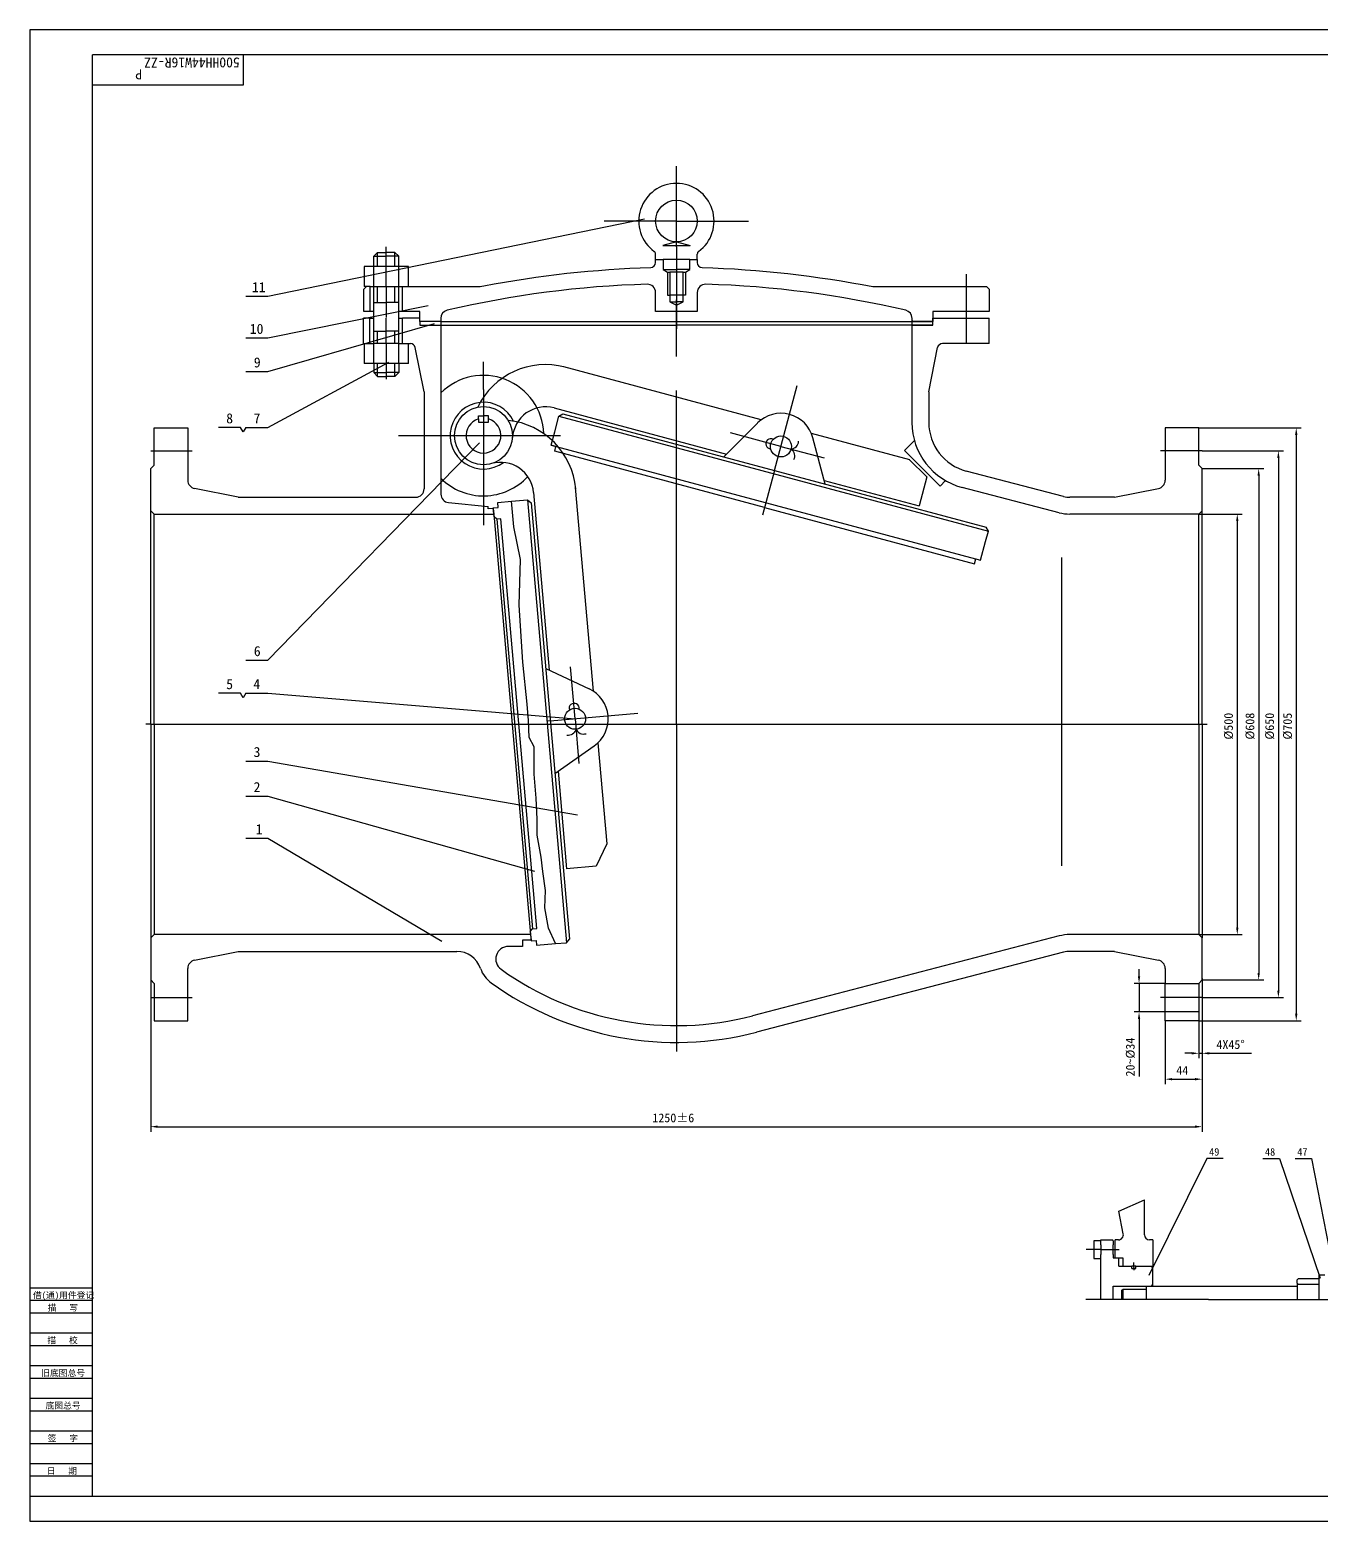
# Model space of a CAD drawing. Header units: metres. Extents: x 0 to 841, y 0 to 594.
# Drawn here: x 0 to 514, y 0 to 594 of the extents above; entities that cross this region are included whole.
import ezdxf

# ---------------------------------------------------------------- set-up
doc = ezdxf.new("R2010")
doc.units = ezdxf.units.M
for name, color, linetype in [('B', 3, 'Continuous'), ('C', 6, 'Continuous'), ('D', 1, 'Continuous'), ('FL', 5, 'Continuous'), ('HA', 5, 'Continuous'), ('T', 7, 'Continuous'), ('TL', 4, 'Continuous')]:
    doc.layers.add(name, color=color, linetype=linetype)

# ---------------------------------------------------------------- blocks, each defined once
blk = doc.blocks.new('TUKUN1')
at = {"layer": 'FL'}
for p, q in [((841, 594), (0, 594)), ((0, 594), (0, 0)), ((0, 83), (25, 83)), ((0, 75), (25, 75)), ((0, 70), (25, 70)), ((0, 62), (25, 62)), ((0, 57), (25, 57)), ((0, 49), (25, 49)), ((0, 44), (25, 44)), ((0, 36), (25, 36)), ((0, 31), (25, 31)), ((0, 23), (25, 23)), ((0, 18), (25, 18)), ((0, 0), (841, 0))]:
    blk.add_line(p, q, dxfattribs=at)
at = {"layer": 'TL'}
for p, q in [((831, 584), (25, 584)), ((25, 10), (25, 584)), ((85, 584), (85, 572)), ((85, 572), (25, 572)), ((0, 93), (25, 93)), ((0, 88), (25, 88)), ((0, 10), (831, 10))]:
    blk.add_line(p, q, dxfattribs=at)
at = {"layer": 'T'}
for s, p in [('借(通)用件登记', (1.26, 88.76)), ('描   写', (7.09, 83.76)), ('描   校', (6.98, 70.76)), ('旧底图总号', (4.52, 57.76)), ('底图总号', (6.25, 44.76)), ('签   字', (7.1, 31.76)), ('日   期', (6.72, 18.76))]:
    blk.add_text(s, height=2.5, dxfattribs=at).set_placement(p)

msp = doc.modelspace()

# ---------------------------------------------------------------- linework, layer by layer
for p, q in [((351.82, 477.79), (351.41, 478.2)), ((426.51, 106.09), (426.59, 106.17))]:
    msp.add_line(p, q)
at = {"layer": 'B'}
for p, q in [((291.33, 438.7), (212.71, 459.77)), ((208.83, 443.39), (277.43, 425.01)), ((209.06, 433.94), (210.72, 440.15)), ((210.72, 440.15), (381.78, 394.31)), ((212.35, 441.09), (380.84, 395.94)), ((276.35, 423.94), (289.82, 437.4)), ((207.64, 428.63), (378.69, 382.79)), ((311.25, 433.37), (350.33, 422.89)), ((316.83, 413.09), (311.9, 431.49)), ((350.27, 422.91), (357.23, 415.94)), ((357.23, 415.94), (354.16, 404.45)), ((316.44, 414.55), (354.16, 404.45)), ((380.67, 390.17), (381.78, 394.31)), ((381.78, 394.31), (380.84, 395.94))]:
    msp.add_line(p, q, dxfattribs=at)
for points in [[(292.65, 403.78), (209.04, 426.18), (209.56, 428.1), (207.63, 428.62), (209.06, 433.94)], [(292.65, 403.78), (376.25, 381.37), (376.76, 383.3), (378.69, 382.78), (380.67, 390.17)]]:
    msp.add_lwpolyline(points, dxfattribs=at)
for points in [[(303.19, 426.99, 0.37), (306.22, 430.17, 0.37)], [(303.19, 426.99, -0.37), (304.22, 422.72, -0.37)]]:
    msp.add_lwpolyline(points, format="xyb", dxfattribs=at)
msp.add_circle((299.15, 428.07), 4.18, dxfattribs=at)
for centre, radius, start, end in [((205.41, 430.64), 30.03, 75, 154.17), ((205.41, 430.64), 13.2, 75, 175.99), ((299.15, 428.07), 13.2, 15, 135), ((295.12, 429.15), 2, 61.15, 268.85)]:
    msp.add_arc(centre, radius, start, end, dxfattribs=at)
at = {"layer": 'C'}
for p, q in [((257.54, 531.19), (257.54, 539.66)), ((257.54, 507.55), (257.54, 531.19)), ((257.54, 517.85), (228.8, 517.85)), ((257.54, 517.85), (286.29, 517.85)), ((141.99, 502.65), (141.99, 507.63)), ((257.54, 507.55), (257.54, 474.89)), ((141.99, 494), (141.99, 502.65)), ((141.99, 491.72), (141.99, 494)), ((373.12, 490.48), (373.12, 496.74)), ((141.99, 491.72), (141.99, 479.37)), ((373.12, 469.04), (373.12, 490.48)), ((257.54, 463.85), (257.54, 486.5)), ((141.97, 469.04), (141.97, 479.09)), ((141.97, 469.04), (141.97, 457.21)), ((180.69, 450.69), (180.69, 461.78)), ((141.97, 457.21), (141.97, 454.88)), ((296.59, 418.51), (305.65, 452.29)), ((180.69, 450.69), (180.69, 412.97)), ((180.69, 445.56), (180.69, 396.71)), ((257.54, 317.39), (257.54, 450.37)), ((146.78, 432.37), (211.42, 432.37)), ((163.96, 432.37), (211.11, 432.37)), ((299.15, 428.07), (279.09, 433.45)), ((299.15, 428.07), (316.37, 423.46)), ((48.17, 426.27), (64.68, 426.27)), ((466.92, 426.27), (450.4, 426.27)), ((296.59, 418.51), (291.82, 400.68)), ((180.69, 412.97), (180.69, 406.03)), ((217.16, 319.58), (215.35, 340.28)), ((207.31, 318.72), (242.15, 321.77)), ((48.17, 317.39), (46.16, 317.39)), ((48.17, 317.39), (206.07, 317.39)), ((207.31, 318.72), (205.99, 318.6)), ((206.09, 317.39), (466.92, 317.39)), ((217.16, 319.58), (218.72, 301.83)), ((257.54, 317.39), (257.54, 193.63)), ((466.92, 317.39), (468.93, 317.39)), ((48.17, 208.52), (64.68, 208.52)), ((466.92, 208.52), (450.4, 208.52)), ((257.54, 193.63), (257.54, 187.11)), ((425.33, 108.15), (420.7, 108.15)), ((426.51, 108.15), (425.33, 108.15)), ((426.51, 108.15), (433.87, 108.15)), ((439.71, 101.05), (439.71, 103.03)), ((439.71, 101.05), (439.71, 99.97)), ((469.44, 88.35), (420.62, 88.35)), ((450.01, 88.35), (449.75, 88.35)), ((469.44, 88.35), (537.77, 88.35))]:
    msp.add_line(p, q, dxfattribs=at)
at = {"layer": 'D'}
for p, q in [((94.86, 487.9), (244.81, 518.68)), ((86.06, 487.9), (94.86, 487.9)), ((94.86, 471.3), (158.72, 484.26)), ((94.86, 457.94), (161.18, 476.97)), ((86.06, 471.3), (94.86, 471.3)), ((86.06, 457.94), (94.86, 457.94)), ((94.86, 435.66), (143.04, 461.58)), ((83.94, 435.66), (75.14, 435.66)), ((85, 433.83), (83.94, 435.66)), ((86.06, 435.66), (85, 433.83)), ((86.06, 435.66), (94.86, 435.66)), ((465.58, 435.48), (506.41, 435.48)), ((94.86, 342.96), (179.15, 429.44)), ((504.41, 432.68), (504.41, 202.1)), ((466.92, 426.27), (499.28, 426.27)), ((497.28, 423.47), (497.28, 211.32)), ((466.92, 419.23), (491.44, 419.23)), ((489.44, 416.43), (489.44, 218.35)), ((465.58, 401.14), (482.91, 401.14)), ((480.91, 398.34), (480.91, 236.44)), ((86.06, 342.96), (94.86, 342.96)), ((83.94, 329.8), (75.14, 329.8)), ((85, 327.97), (83.94, 329.8)), ((86.06, 329.8), (85, 327.97)), ((86.06, 329.8), (94.86, 329.8)), ((94.86, 329.8), (217.17, 319.56)), ((86.06, 302.77), (94.86, 302.77)), ((94.86, 302.77), (218.11, 281.33)), ((86.06, 288.8), (94.86, 288.8)), ((94.86, 288.8), (201.05, 258.96)), ((86.06, 272.01), (94.86, 272.01)), ((94.86, 272.01), (164.05, 231)), ((465.58, 233.64), (482.91, 233.64)), ((441.79, 217.01), (441.79, 219.81)), ((48.17, 215.55), (48.17, 173.83)), ((452.18, 214.21), (439.79, 214.21)), ((441.79, 214.21), (441.79, 202.82)), ((466.92, 216.19), (466.92, 184.35)), ((466.92, 215.55), (491.44, 215.55)), ((466.92, 208.52), (499.28, 208.52)), ((452.5, 202.82), (439.79, 202.82)), ((441.79, 200.02), (441.79, 197.22)), ((441.79, 197.22), (441.79, 177.13)), ((452.18, 199.3), (452.18, 174.04)), ((465.58, 199.3), (506.41, 199.3)), ((465.58, 199.3), (465.58, 184.35)), ((462.78, 186.35), (459.98, 186.35)), ((465.58, 186.35), (466.92, 186.35)), ((466.92, 184.35), (466.92, 174.04)), ((469.72, 186.35), (472.52, 186.35)), ((472.52, 186.35), (486.61, 186.35)), ((48.17, 173.83), (48.17, 155.13)), ((454.98, 176.04), (464.12, 176.04)), ((466.92, 174.04), (466.92, 155.13)), ((50.97, 157.13), (464.12, 157.13)), ((468.76, 144.4), (445.65, 97.79)), ((475.36, 144.4), (468.76, 144.4)), ((491.07, 144.4), (497.67, 144.4)), ((497.67, 144.4), (513.99, 96.74)), ((503.94, 144.4), (510.54, 144.4)), ((510.54, 144.4), (519.98, 95.6))]:
    msp.add_line(p, q, dxfattribs=at)
for points in [[(503.94, 432.68), (504.87, 432.68), (504.41, 435.48)], [(496.82, 423.47), (497.75, 423.47), (497.28, 426.27)], [(488.98, 416.43), (489.91, 416.43), (489.44, 419.23)], [(480.44, 398.34), (481.38, 398.34), (480.91, 401.14)], [(480.44, 236.44), (481.38, 236.44), (480.91, 233.64)], [(441.32, 217.01), (442.25, 217.01), (441.79, 214.21)], [(488.98, 218.35), (489.91, 218.35), (489.44, 215.55)], [(496.82, 211.32), (497.75, 211.32), (497.28, 208.52)], [(441.32, 200.02), (442.25, 200.02), (441.79, 202.82)], [(503.94, 202.1), (504.87, 202.1), (504.41, 199.3)], [(462.78, 186.82), (462.78, 185.89), (465.58, 186.35)], [(469.72, 186.82), (469.72, 185.89), (466.92, 186.35)], [(454.98, 176.5), (454.98, 175.57), (452.18, 176.04)], [(464.12, 176.5), (464.12, 175.57), (466.92, 176.04)], [(50.97, 157.6), (50.97, 156.66), (48.17, 157.13)], [(464.12, 157.6), (464.12, 156.66), (466.92, 157.13)]]:
    msp.add_solid(points, dxfattribs=at)
at = {"layer": 'FL'}
for p, q in [((138.53, 499.72), (138.53, 505.36)), ((145.41, 499.72), (145.41, 505.36)), ((138.53, 485.44), (138.53, 491.72)), ((145.41, 485.44), (145.41, 491.72)), ((138.53, 469.04), (138.53, 474.01)), ((145.41, 469.04), (145.41, 474.01)), ((138.53, 455.96), (138.53, 461.04)), ((145.41, 455.96), (145.41, 461.04))]:
    msp.add_line(p, q, dxfattribs=at)
for points in [[(198.63, 318.97), (198.03, 325.42), (196.31, 342.14), (194.86, 364.84), (195.43, 382.98), (192.84, 396.02), (191.86, 406.25)], [(209.42, 230.02), (206.63, 236.16), (205.13, 244.28), (205.37, 251.15), (204.38, 258.77), (203.63, 264.42), (202.13, 273.27), (202.13, 279.65), (201.64, 288.01), (200.88, 297.59), (200.88, 308.4), (198.89, 312.09), (198.63, 318.97)], [(209.42, 230.02), (206.63, 236.16), (205.13, 244.28), (205.37, 251.15), (204.38, 258.77), (203.63, 264.42), (202.13, 273.27), (202.13, 279.65), (201.64, 288.01), (200.88, 297.59), (200.88, 308.4), (198.89, 312.09), (198.63, 318.97)], [(433.74, 123.41), (443.97, 127.96)]]:
    msp.add_lwpolyline(points, dxfattribs=at)
at = {"layer": 'HA'}
for p, q in [((253.95, 497.52), (253.95, 488.29)), ((261.14, 497.52), (261.14, 488.29))]:
    msp.add_line(p, q, dxfattribs=at)
at = {"layer": 'TL'}
for p, q in [((138.53, 505.36), (137.03, 503.86)), ((138.53, 505.36), (141.99, 505.36)), ((145.41, 505.36), (141.95, 505.36)), ((145.41, 505.36), (146.91, 503.86)), ((257.54, 509.55), (252.09, 508.09)), ((252.09, 508.09), (263, 508.09)), ((257.54, 509.55), (263, 508.09)), ((150.79, 499.72), (133.19, 499.72)), ((133.19, 499.72), (133.19, 491.72)), ((137.03, 499.72), (137.03, 503.86)), ((137.03, 503.86), (141.99, 503.86)), ((137.03, 461.04), (137.03, 499.72)), ((146.91, 503.86), (141.95, 503.86)), ((146.91, 499.72), (146.91, 503.86)), ((146.91, 461.04), (146.91, 499.72)), ((150.79, 491.72), (150.79, 499.72)), ((249.25, 502.55), (249.25, 504.67)), ((262.85, 502.55), (252.24, 502.55)), ((265.83, 502.55), (265.83, 504.67)), ((252.24, 498.51), (257.54, 498.51)), ((260.2, 497.52), (254.89, 497.52)), ((262.85, 498.51), (257.54, 498.51)), ((134.05, 491.72), (133.06, 490.73)), ((133.06, 481.77), (133.06, 490.73)), ((135.53, 491.72), (133.19, 491.72)), ((135.53, 481.77), (135.53, 491.72)), ((135.53, 491.72), (148.44, 491.72)), ((253.95, 488.29), (254.89, 488.29)), ((260.2, 488.29), (254.89, 488.29)), ((261.14, 488.29), (260.2, 488.29)), ((135.53, 481.77), (133.06, 481.77)), ((137.03, 481.77), (135.53, 481.77)), ((137.03, 485.44), (141.99, 485.44)), ((146.91, 485.44), (141.95, 485.44)), ((148.44, 481.77), (146.91, 481.77)), ((254.89, 485.63), (257.54, 485.63)), ((260.2, 485.63), (257.54, 485.63)), ((132.92, 469.04), (132.92, 479.09)), ((135.44, 479.09), (132.92, 479.09)), ((135.44, 469.04), (135.44, 479.09)), ((135.44, 479.09), (137.03, 479.09)), ((146.91, 479.09), (148.49, 479.09)), ((148.49, 469.04), (148.49, 479.09)), ((155.35, 479.09), (148.49, 479.09)), ((155.37, 477.79), (155.37, 476.41)), ((155.37, 476.41), (163.74, 476.41)), ((163.64, 477.79), (359.72, 477.79)), ((163.74, 477.79), (163.74, 409.04)), ((163.74, 476.41), (257.54, 476.41)), ((351.34, 476.41), (257.54, 476.41)), ((351.34, 477.79), (351.34, 437.6)), ((359.72, 476.41), (351.34, 476.41)), ((359.7, 477.79), (351.41, 477.79)), ((359.7, 480.44), (359.7, 477.79)), ((359.72, 479.09), (382.16, 479.09)), ((382.16, 469.04), (382.16, 479.09)), ((137.03, 474.01), (141.97, 474.01)), ((146.91, 474.01), (141.97, 474.01)), ((132.92, 469.04), (136.94, 469.04)), ((133.17, 469.04), (133.17, 461.04)), ((146.99, 469.04), (136.94, 469.04)), ((146.99, 469.04), (151.56, 469.04)), ((150.77, 461.04), (150.77, 469.04)), ((157.04, 449.8), (153.52, 467.43)), ((358.04, 449.8), (361.57, 467.43)), ((382.16, 469.04), (363.53, 469.04)), ((150.77, 461.04), (133.17, 461.04)), ((137.03, 461.04), (137.03, 457.46)), ((138.53, 455.96), (137.03, 457.46)), ((137.03, 457.46), (141.97, 457.46)), ((146.91, 457.46), (141.97, 457.46)), ((145.41, 455.96), (146.91, 457.46)), ((146.91, 461.04), (146.91, 457.46)), ((138.53, 455.96), (141.97, 455.96)), ((145.41, 455.96), (141.97, 455.96)), ((157.04, 449.8), (157.04, 427.14)), ((358.04, 449.8), (358.04, 437.6)), ((178.71, 440.29), (180.69, 440.29)), ((178.71, 439.01), (178.71, 440.29)), ((182.67, 440.29), (180.69, 440.29)), ((182.67, 437.76), (182.67, 440.29)), ((210.72, 440.15), (212.35, 441.09)), ((210.72, 440.15), (212.35, 441.09)), ((49.51, 420.57), (49.51, 435.48)), ((49.51, 435.48), (62.91, 435.48)), ((62.91, 435.48), (62.91, 414.61)), ((178.71, 439.01), (178.71, 437.76)), ((178.71, 437.76), (182.67, 437.76)), ((452.18, 435.48), (452.18, 414.61)), ((465.58, 435.48), (452.18, 435.48)), ((465.58, 420.57), (465.58, 435.48)), ((157.04, 427.94), (157.04, 411.19)), ((348.38, 426.42), (352.34, 430.38)), ((362.52, 412.27), (348.38, 426.42)), ((48.17, 419.23), (49.51, 420.57)), ((48.17, 402.48), (48.17, 419.23)), ((411.72, 408.16), (373, 418.25)), ((466.92, 419.23), (465.58, 420.57)), ((466.92, 402.48), (466.92, 419.23)), ((83.01, 407.84), (65.6, 411.32)), ((224.48, 330.57), (217.39, 411.66)), ((362.52, 412.27), (364.71, 414.47)), ((410.03, 401.68), (371.31, 411.76)), ((432.08, 407.84), (449.49, 411.32)), ((83.01, 407.84), (153.69, 407.84)), ((166.76, 405.71), (182.5, 404.13)), ((182.58, 403.2), (182.5, 404.13)), ((191.86, 406.25), (198.27, 406.81)), ((198.27, 406.81), (199.71, 405.6)), ((198.27, 406.81), (213.7, 230.4)), ((198.27, 406.81), (199.71, 405.6)), ((199.71, 405.6), (214.91, 231.84)), ((200.67, 409.7), (206.86, 338.95)), ((432.08, 407.84), (414.24, 407.84)), ((48.17, 317.39), (48.17, 402.48)), ((49.51, 401.14), (48.17, 402.48)), ((49.51, 401.14), (184.78, 401.14)), ((49.51, 317.39), (49.51, 401.14)), ((184.59, 403.38), (182.58, 403.2)), ((184.59, 403.38), (184.78, 401.14)), ((184.68, 402.29), (184.71, 401.97)), ((184.78, 401.14), (199.44, 233.64)), ((185.96, 399.07), (200.24, 235.89)), ((465.58, 401.14), (414.24, 401.14)), ((465.58, 401.14), (466.92, 402.48)), ((465.58, 317.39), (465.58, 401.14)), ((466.92, 317.39), (466.92, 402.48)), ((410.9, 383.82), (410.9, 274.98)), ((205.48, 339.59), (222.74, 331.55)), ((48.17, 317.39), (48.17, 232.3)), ((49.51, 317.39), (49.51, 233.64)), ((465.58, 317.39), (465.58, 233.64)), ((466.92, 317.39), (466.92, 232.3)), ((226.28, 310.03), (229.8, 269.72)), ((209.13, 297.85), (224.74, 308.77)), ((210.38, 298.72), (213.78, 259.82)), ((410.9, 274.98), (410.9, 260.97)), ((229.8, 269.79), (225.63, 260.86)), ((225.63, 260.86), (213.78, 259.82)), ((49.51, 233.64), (48.17, 232.3)), ((48.17, 232.3), (48.17, 215.55)), ((199.44, 233.64), (49.51, 233.64)), ((199.33, 234.81), (200.23, 235.89)), ((199.44, 233.64), (199.63, 231.46)), ((200.23, 235.89), (201.88, 236.03)), ((213.7, 230.4), (214.91, 231.84)), ((410.03, 233.1), (287.79, 201.26)), ((465.58, 233.64), (414.24, 233.64)), ((466.92, 232.3), (465.58, 233.64)), ((466.92, 215.55), (466.92, 232.3)), ((65.6, 223.46), (83.01, 226.94)), ((83.01, 226.94), (170.03, 226.94)), ((196.24, 228.89), (190.59, 228.89)), ((196.24, 231.46), (196.24, 228.89)), ((199.63, 231.46), (196.24, 231.46)), ((209.42, 230.02), (213.7, 230.4)), ((411.72, 226.62), (289.48, 194.78)), ((432.08, 226.94), (414.24, 226.94)), ((432.08, 226.94), (449.49, 223.46)), ((62.91, 199.3), (62.91, 220.17)), ((452.18, 220.17), (452.18, 214.21)), ((48.17, 215.55), (49.51, 214.21)), ((49.51, 214.21), (49.51, 199.3)), ((452.18, 214.21), (465.58, 214.21)), ((452.18, 202.82), (452.18, 214.21)), ((465.58, 214.21), (466.92, 215.55)), ((465.58, 214.21), (465.58, 202.82)), ((465.58, 202.82), (452.18, 202.82)), ((452.18, 199.3), (452.18, 202.82)), ((465.58, 202.82), (465.58, 199.3)), ((49.51, 199.3), (62.91, 199.3)), ((465.58, 199.3), (452.18, 199.3)), ((443.97, 114.07), (443.97, 127.96)), ((435.53, 114.46), (433.74, 123.41)), ((426.51, 111.65), (423.81, 111.65)), ((423.81, 111.65), (423.81, 104.65)), ((426.51, 110.13), (426.51, 112.11)), ((426.51, 112.11), (430.96, 112.11)), ((426.51, 110.13), (426.51, 106.17)), ((431.46, 111.61), (430.96, 112.11)), ((431.46, 111.61), (431.46, 110.13)), ((431.46, 106.17), (431.46, 110.13)), ((433.57, 112.07), (432.27, 112.07)), ((432.27, 104.95), (432.27, 112.07)), ((447.28, 112.07), (445.97, 112.07)), ((447.28, 112.07), (447.28, 101.65)), ((423.81, 104.65), (426.51, 104.65)), ((426.51, 88.35), (426.51, 106.17)), ((431.46, 106.17), (431.46, 104.95)), ((431.46, 104.95), (435.27, 104.95)), ((433.77, 101.55), (433.77, 104.95)), ((433.77, 101.55), (438.97, 101.55)), ((435.27, 104.95), (435.27, 101.55)), ((438.97, 100.66), (438.97, 101.55)), ((440.45, 101.55), (438.97, 101.55)), ((440.45, 100.66), (440.45, 101.55)), ((440.45, 101.55), (446.71, 101.55)), ((447.21, 101.05), (446.71, 101.55)), ((447.21, 101.65), (447.21, 93.63)), ((447.21, 101.65), (447.28, 101.65)), ((438.97, 100.66), (440.45, 100.66)), ((505.26, 96.6), (504.77, 96.1)), ((504.77, 94.78), (504.77, 96.1)), ((505.26, 96.6), (513.51, 96.6)), ((513.51, 88.35), (513.51, 98.11)), ((513.51, 98.11), (515.82, 98.11)), ((431.46, 93.63), (446.71, 93.63)), ((431.46, 88.35), (431.46, 93.63)), ((434.91, 91.98), (435.41, 92.47)), ((434.91, 88.35), (434.91, 91.98)), ((435.41, 92.47), (444.81, 92.47)), ((435.41, 88.35), (435.41, 92.47)), ((444.81, 88.35), (444.81, 93.63)), ((444.81, 93.63), (504.77, 93.63)), ((446.71, 93.63), (447.21, 94.12)), ((504.77, 94.78), (504.77, 88.35)), ((505.26, 94.29), (504.77, 94.78)), ((513.51, 94.29), (504.77, 94.29)), ((513.51, 94.29), (505.26, 94.29))]:
    msp.add_line(p, q, dxfattribs=at)
msp.add_lwpolyline([(155.35, 477.79), (155.35, 479.12), (155.35, 480.44), (155.35, 481.77), (148.44, 481.77), (148.44, 491.72), (177.71, 491.72, 0.05), (180.88, 492.03, -0.04), (247.31, 499.35, 0.41), (249.25, 501.34), (249.25, 502.55), (252.24, 502.55), (252.24, 498.51), (253.95, 497.52), (254.89, 497.52), (254.89, 488.29), (254.89, 485.63), (257.54, 484.31), (260.2, 485.63), (260.2, 488.29), (260.2, 497.52), (261.14, 497.52), (262.85, 498.51), (262.85, 502.55), (265.83, 502.55), (265.83, 501.34, 0.41), (267.77, 499.35, -0.04), (335.76, 491.72), (381.06, 491.72), (382.05, 490.73), (382.05, 481.77), (359.7, 481.77), (359.7, 477.79), (351.41, 477.79), (351.41, 479.06, 0.35), (348.86, 482.29, 0.05), (269.25, 492.67, 0.42), (265.83, 489.36), (265.83, 481.77), (257.54, 481.77), (249.25, 481.77), (249.25, 489.36, 0.42), (245.84, 492.67, 0.05), (166.19, 482.29, 0.35), (163.64, 479.06), (163.64, 477.79)], format="xyb", close=True, dxfattribs=at)
for points in [[(351.34, 476.41), (359.72, 476.41), (359.72, 479.09)], [(201.88, 236.03), (187.61, 399.21), (185.96, 399.07), (184.89, 399.97), (184.57, 403.61), (186.55, 403.79), (186.38, 405.77), (191.86, 406.25)], [(199.34, 234.79), (199.65, 231.17), (201.64, 231.34), (201.81, 229.36), (209.42, 230.02)]]:
    msp.add_lwpolyline(points, dxfattribs=at)
for points in [[(217.53, 315.42, -0.37), (213.87, 312.99, -0.37)], [(217.53, 315.42, 0.37), (221.56, 313.66, 0.37)]]:
    msp.add_lwpolyline(points, format="xyb", dxfattribs=at)
for centre, radius in [((257.54, 517.85), 8.3), ((180.69, 432.37), 11.58), ((217.16, 319.58), 4.18)]:
    msp.add_circle(centre, radius, dxfattribs=at)
for centre, radius, start, end in [((257.54, 517.85), 15, 306.04, 233.96), ((247.95, 504.67), 1.3, 0, 53.96), ((267.13, 504.67), 1.3, 126.04, 180), ((151.56, 467.04), 2, 11.31, 90), ((363.53, 467.04), 2, 90, 168.69), ((180.69, 432.37), 24, 1.96, 134.92), ((180.69, 432.37), 13.3, 25.65, 306.64), ((180.69, 432.37), 6.93, 106.6, 73.4), ((187.52, 408.55), 30.03, 5, 84.17), ((378.04, 437.6), 26.7, 180, 255.4), ((378.04, 437.6), 20, 180, 255.4), ((187.52, 408.55), 13.2, 5, 105.99), ((180.69, 432.37), 24, 225.08, 317.33), ((66.26, 414.61), 3.35, 180, 258.69), ((153.69, 411.19), 3.35, 270, 0), ((448.83, 414.61), 3.35, 281.31, 0), ((167.09, 409.04), 3.35, 180, 264.29), ((414.24, 417.84), 10, 255.4, 270), ((414.24, 417.84), 16.7, 255.4, 270), ((217.16, 319.58), 13.2, 305, 65), ((216.8, 323.75), 2, 351.15, 198.85), ((414.24, 216.94), 16.7, 90, 104.6), ((170.03, 216.94), 10, 18.68, 90), ((190.59, 223.89), 5, 90, 234.39), ((414.24, 216.94), 10, 90, 104.6), ((66.26, 220.17), 3.35, 101.31, 180), ((190.59, 223.89), 11.7, 198.68, 234.39), ((257.54, 317.39), 120, 234.39, 284.6), ((448.83, 220.17), 3.35, 360, 78.69), ((257.54, 317.39), 126.7, 234.39, 284.6), ((433.57, 114.07), 2, 270, 11.31), ((445.97, 114.07), 2, 180, 270)]:
    msp.add_arc(centre, radius, start, end, dxfattribs=at)

# ---------------------------------------------------------------- block references
at = {"layer": 'D'}
msp.add_blockref('TUKUN1', (0, 0), dxfattribs=at)

# ---------------------------------------------------------------- texts
for s, height, rotation, p in [('500HH44W16R-ZZ', 4, 180, (83.63, 582.94)), ('P', 4, 180, (44.73, 578.28)), ('%%C500', 3.5, 90, (479.16, 311.31)), ('%%C608', 3.5, 90, (487.69, 311.31)), ('%%C650', 3.5, 90, (495.53, 311.31)), ('%%C705', 3.5, 90, (502.66, 311.31)), ('20%%126%%C34', 3.5, 90, (440.04, 177.13))]:
    msp.add_text(s, height=height, rotation=rotation, dxfattribs=at).set_placement(p)
for s, height, p in [('11', 4, (88.46, 489.5)), ('10', 4, (87.6, 472.9)), ('9', 4, (89.22, 459.54)), ('8', 4, (78.21, 437.26)), ('7', 4, (89.12, 437.26)), ('6', 4, (89.22, 344.56)), ('5', 4, (78.21, 331.4)), ('4', 4, (89.03, 331.4)), ('3', 4, (89.12, 304.37)), ('2', 4, (89.12, 290.4)), ('1', 4, (89.98, 273.61)), ('4X45%%D', 3.5, (472.61, 188.1)), ('44', 3.5, (456.63, 177.79)), ('1250%%P6', 3.5, (247.96, 158.88)), ('49', 3, (469.71, 145.6)), ('48', 3, (491.94, 145.6)), ('47', 3, (504.81, 145.6))]:
    msp.add_text(s, height=height, dxfattribs=at).set_placement(p)

doc.saveas('drawing.dxf')
